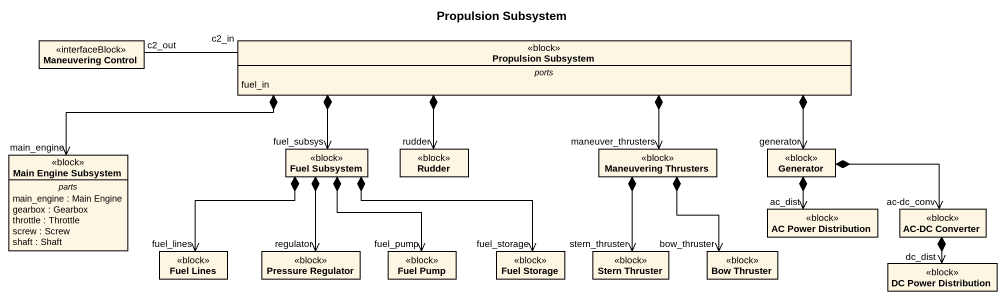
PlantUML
@startuml
title Propulsion Subsystem
hide circle
hide empty members
class "Maneuvering Control" as Maneuvering_Control <<interfaceBlock>>
class "Propulsion Subsystem" as Propulsion_Subsystem <<block>> {
  -- ports --
  fuel_in
}
class "Main Engine Subsystem" as Main_Engine_Subsystem <<block>> {
  -- parts --
  main_engine : Main Engine
  gearbox : Gearbox
  throttle : Throttle
  screw : Screw
  shaft : Shaft
}
class "Fuel Subsystem" as Fuel_Subsystem <<block>>
class Rudder <<block>>
class "Maneuvering Thrusters" as Maneuvering_Thrusters <<block>>
class Generator <<block>>
class "AC Power Distribution" as AC_Power_Distribution <<block>>
class "AC-DC Converter" as AC_DC_Converter <<block>>
class "Fuel Lines" as Fuel_Lines <<block>>
class "Pressure Regulator" as Pressure_Regulator <<block>>
class "Fuel Pump" as Fuel_Pump <<block>>
class "Fuel Storage" as Fuel_Storage <<block>>
class "Stern Thruster" as Stern_Thruster <<block>>
class "Bow Thruster" as Bow_Thruster <<block>>
class "DC Power Distribution" as DC_Power_Distribution <<block>>
Maneuvering_Control "c2_out" -right- "c2_in" Propulsion_Subsystem
Propulsion_Subsystem *-left-> "main_engine" Main_Engine_Subsystem
Propulsion_Subsystem *-left-> "fuel_subsys" Fuel_Subsystem
Propulsion_Subsystem *--> "rudder" Rudder
Propulsion_Subsystem *--> "maneuver_thrusters" Maneuvering_Thrusters
Propulsion_Subsystem *-right-> "generator" Generator
Fuel_Subsystem *--> "fuel_lines" Fuel_Lines
Fuel_Subsystem *--> "regulator" Pressure_Regulator
Fuel_Subsystem *--> "fuel_pump" Fuel_Pump
Fuel_Subsystem *-right-> "fuel_storage" Fuel_Storage
Maneuvering_Thrusters *--> "stern_thruster" Stern_Thruster
Maneuvering_Thrusters *--> "bow_thruster" Bow_Thruster
Generator *--> "ac_dist" AC_Power_Distribution
Generator *-right-> "ac-dc_conv" AC_DC_Converter
AC_DC_Converter *--> "dc_dist" DC_Power_Distribution
@enduml
